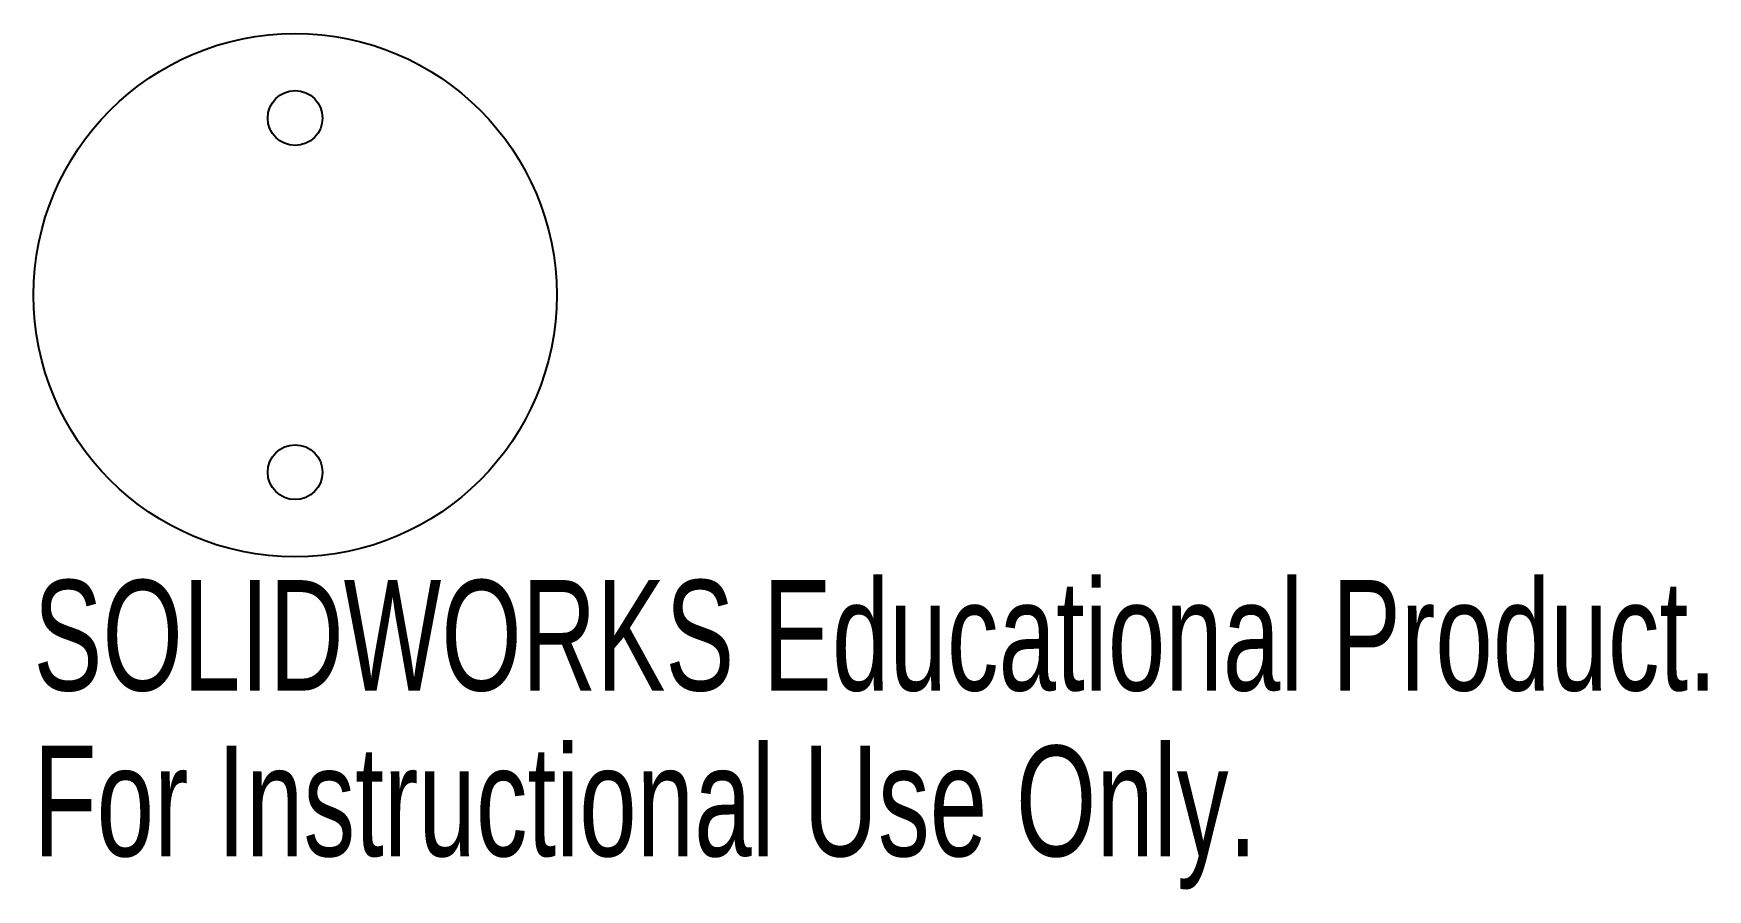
# Model space of a CAD drawing. Header units: millimetres. Extents: x -11.4 to 61.8, y -26 to 11.4.
import ezdxf

# ---------------------------------------------------------------- set-up
doc = ezdxf.new("R2010")
doc.units = ezdxf.units.MM
doc.styles.add('SLDTEXTSTYLE0', font='TXT', dxfattribs={"width": 0.7})

msp = doc.modelspace()

# ---------------------------------------------------------------- linework, layer by layer
at = {"color": 7, "linetype": 'Continuous', "lineweight": 25}
for centre, radius in [((0, 0), 11.45), ((0, 7.75), 1.2), ((0, -7.75), 1.2)]:
    msp.add_circle(centre, radius, dxfattribs=at)

# ---------------------------------------------------------------- texts
at = {"color": 7, "linetype": 'Continuous', "char_height": 4.83362, "attachment_point": 1, "style": 'SLDTEXTSTYLE0'}
for s, insert in [('SOLIDWORKS Educational Product.', (-11.45, -12.47)), ('For Instructional Use Only.', (-11.45, -19.72))]:
    msp.add_mtext(s, dxfattribs=dict(at, insert=insert))

doc.saveas('drawing.dxf')
